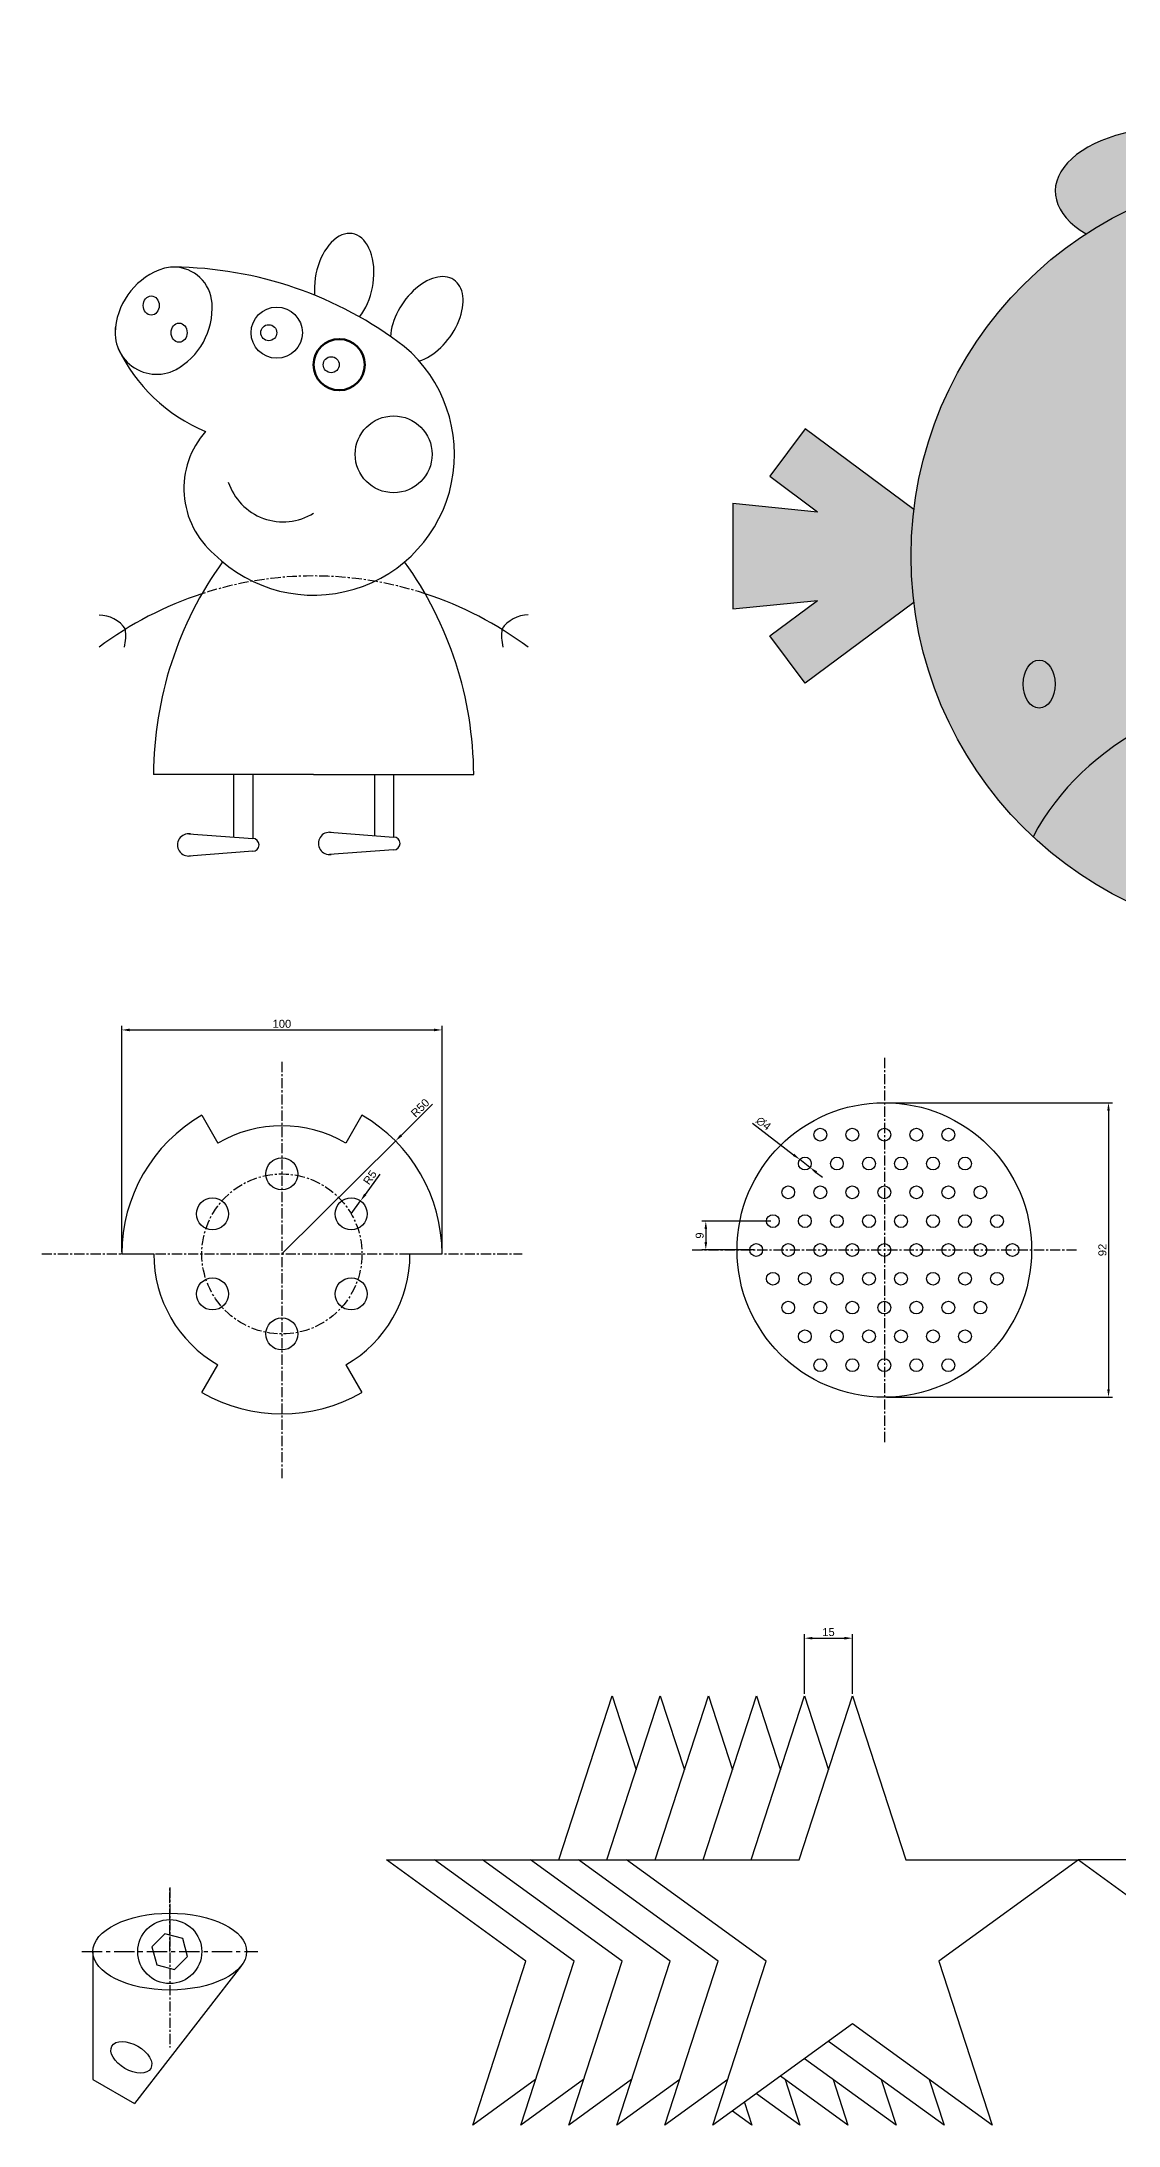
# Model space of a CAD drawing. Header units: millimetres. Extents: x 7 to 1809, y 7 to 1650.
# Drawn here: x 1045 to 1381, y 18 to 669 of the extents above; entities that cross this region are included whole.
import ezdxf

# ---------------------------------------------------------------- set-up
doc = ezdxf.new("R2010")
doc.units = ezdxf.units.MM
doc.header["$LTSCALE"] = 0.2
doc.linetypes.add('CENTER', pattern=[50.8, 31.75, -6.35, 6.35, -6.35])
doc.layers.add('中心线', color=1, linetype='CENTER')
doc.layers.add('尺寸线', color=5, linetype='Continuous')
doc.layers.add('可见的轮廓线', color=3, linetype='Continuous', lineweight=30)
doc.styles.get("Standard").update_dxf_attribs({"font": 'arial.ttf'})
doc.dimstyles.new('ISO-25', dxfattribs={"dimtxt": 2.5, "dimasz": 2.5, "dimexe": 1.25, "dimexo": 0.625, "dimtad": 1, "dimtxsty": 'Standard', "dimcen": 2.5, "dimadec": 0, "dimazin": 0, "dimtfac": 1, "dimtmove": 0, "dimatfit": 3, "dimfxl": 1, "dimarcsym": 0})

# ---------------------------------------------------------------- blocks, each defined once
blk = doc.blocks.new('*D1')
at = {"layer": 'Defpoints', "color": 0, "ltscale": 0.5, "transparency": 16777216}
for p in [(1272.83, 300.28), (1251.89, 291.28), (1267.63, 291.28)]:
    blk.add_point(p, dxfattribs=at)
at = {"layer": '尺寸线', "color": 0, "lineweight": -2, "ltscale": 0.5, "transparency": 16777216}
for p, q in [((1272.2, 300.28), (1250.64, 300.28)), ((1251.89, 297.78), (1251.89, 293.78)), ((1267.01, 291.28), (1250.64, 291.28))]:
    blk.add_line(p, q, dxfattribs=at)
at = {"layer": '尺寸线', "color": 0, "ltscale": 0.5, "transparency": 16777216}
for points in [[(1251.48, 297.78), (1252.31, 297.78), (1251.89, 300.28)], [(1251.48, 293.78), (1252.31, 293.78), (1251.89, 291.28)]]:
    blk.add_solid(points, dxfattribs=at)
at = {"layer": '尺寸线', "color": 0, "ltscale": 0.5, "transparency": 16777216, "insert": (1249.99, 295.78), "char_height": 2.5, "attachment_point": 5, "rotation": 90}
blk.add_mtext('9', dxfattribs=at)
blk = doc.blocks.new('*D10')
at = {"layer": 'Defpoints', "color": 0, "ltscale": 0.5, "transparency": 16777216}
for p in [(1307.63, 337.28), (1307.63, 245.28), (1377.63, 245.28)]:
    blk.add_point(p, dxfattribs=at)
at = {"layer": '尺寸线', "color": 0, "lineweight": -2, "ltscale": 0.5, "transparency": 16777216}
for p, q in [((1308.26, 337.28), (1378.88, 337.28)), ((1377.63, 334.78), (1377.63, 247.78)), ((1308.26, 245.28), (1378.88, 245.28))]:
    blk.add_line(p, q, dxfattribs=at)
at = {"layer": '尺寸线', "color": 0, "ltscale": 0.5, "transparency": 16777216}
for points in [[(1377.22, 334.78), (1378.05, 334.78), (1377.63, 337.28)], [(1377.22, 247.78), (1378.05, 247.78), (1377.63, 245.28)]]:
    blk.add_solid(points, dxfattribs=at)
at = {"layer": '尺寸线', "color": 0, "ltscale": 0.5, "transparency": 16777216, "insert": (1375.73, 291.28), "char_height": 2.5, "attachment_point": 5, "rotation": 90}
blk.add_mtext('92', dxfattribs=at)
blk = doc.blocks.new('*D11')
at = {"layer": 'Defpoints', "color": 0, "ltscale": 0.5, "transparency": 16777216}
for p in [(1281.25, 319.5), (1284.41, 317.05)]:
    blk.add_point(p, dxfattribs=at)
at = {"layer": '尺寸线', "color": 0, "lineweight": -2, "ltscale": 0.5, "transparency": 16777216}
for p, q in [((1266.49, 330.92), (1279.27, 321.03)), ((1284.41, 317.05), (1281.25, 319.5)), ((1286.39, 315.52), (1288.37, 313.99))]:
    blk.add_line(p, q, dxfattribs=at)
at = {"layer": '尺寸线', "color": 0, "ltscale": 0.5, "transparency": 16777216}
for points in [[(1279.52, 321.36), (1279.02, 320.7), (1281.25, 319.5)], [(1286.64, 315.85), (1286.13, 315.19), (1284.41, 317.05)]]:
    blk.add_solid(points, dxfattribs=at)
at = {"layer": '尺寸线', "color": 0, "ltscale": 0.5, "transparency": 16777216, "insert": (1269.91, 330.77), "char_height": 2.5, "attachment_point": 5, "rotation": 322.2729}
blk.add_mtext('∅4', dxfattribs=at)
blk = doc.blocks.new('*D12')
at = {"layer": 'Defpoints', "color": 0, "ltscale": 0.5, "transparency": 16777216}
for p in [(1297.69, 170), (1282.69, 152), (1297.69, 152)]:
    blk.add_point(p, dxfattribs=at)
at = {"layer": '尺寸线', "color": 0, "lineweight": -2, "ltscale": 0.5, "transparency": 16777216}
for p, q in [((1282.69, 152.62), (1282.69, 171.25)), ((1285.19, 170), (1295.19, 170)), ((1297.69, 152.62), (1297.69, 171.25))]:
    blk.add_line(p, q, dxfattribs=at)
at = {"layer": '尺寸线', "color": 0, "ltscale": 0.5, "transparency": 16777216}
for points in [[(1285.19, 170.42), (1285.19, 169.58), (1282.69, 170)], [(1295.19, 170.42), (1295.19, 169.58), (1297.69, 170)]]:
    blk.add_solid(points, dxfattribs=at)
at = {"layer": '尺寸线', "color": 0, "ltscale": 0.5, "transparency": 16777216, "insert": (1290.19, 171.9), "char_height": 2.5, "attachment_point": 5}
blk.add_mtext('15', dxfattribs=at)
blk = doc.blocks.new('*D13')
at = {"layer": 'Defpoints', "color": 0, "ltscale": 0.5, "transparency": 16777216}
for p in [(1144.1, 306.59), (1141.18, 302.53)]:
    blk.add_point(p, dxfattribs=at)
at = {"layer": '尺寸线', "color": 0, "lineweight": -2, "ltscale": 0.5, "transparency": 16777216}
for p, q in [((1150.11, 314.95), (1145.56, 308.62)), ((1141.18, 302.53), (1144.1, 306.59))]:
    blk.add_line(p, q, dxfattribs=at)
at = {"layer": '尺寸线', "color": 0, "ltscale": 0.5, "transparency": 16777216}
blk.add_solid([(1145.22, 308.86), (1145.9, 308.38), (1144.1, 306.59)], dxfattribs=at)
at = {"layer": '尺寸线', "color": 0, "ltscale": 0.5, "transparency": 16777216, "insert": (1147.03, 313.91), "char_height": 2.5, "attachment_point": 5, "rotation": 54.26083}
blk.add_mtext('R5', dxfattribs=at)
blk = doc.blocks.new('*D14')
at = {"layer": 'Defpoints', "color": 0, "ltscale": 0.5, "transparency": 16777216}
for p in [(1154.98, 325.29), (1119.53, 290.03)]:
    blk.add_point(p, dxfattribs=at)
at = {"layer": '尺寸线', "color": 0, "lineweight": -2, "ltscale": 0.5, "transparency": 16777216}
for p, q in [((1166.59, 336.84), (1156.75, 327.05)), ((1119.53, 290.03), (1154.98, 325.29))]:
    blk.add_line(p, q, dxfattribs=at)
at = {"layer": '尺寸线', "color": 0, "ltscale": 0.5, "transparency": 16777216}
blk.add_solid([(1156.46, 327.35), (1157.05, 326.76), (1154.98, 325.29)], dxfattribs=at)
at = {"layer": '尺寸线', "color": 0, "ltscale": 0.5, "transparency": 16777216, "insert": (1162.69, 335.64), "char_height": 2.5, "attachment_point": 5, "rotation": 44.84193}
blk.add_mtext('R50', dxfattribs=at)
blk = doc.blocks.new('*D15')
at = {"layer": 'Defpoints', "color": 0, "ltscale": 0.5, "transparency": 16777216}
for p in [(1169.53, 360), (1069.53, 290.03), (1169.53, 290.03)]:
    blk.add_point(p, dxfattribs=at)
at = {"layer": '尺寸线', "color": 0, "lineweight": -2, "ltscale": 0.5, "transparency": 16777216}
for p, q in [((1069.53, 290.66), (1069.53, 361.25)), ((1072.03, 360), (1167.03, 360)), ((1169.53, 290.66), (1169.53, 361.25))]:
    blk.add_line(p, q, dxfattribs=at)
at = {"layer": '尺寸线', "color": 0, "ltscale": 0.5, "transparency": 16777216}
for points in [[(1072.03, 360.42), (1072.03, 359.58), (1069.53, 360)], [(1167.03, 360.42), (1167.03, 359.58), (1169.53, 360)]]:
    blk.add_solid(points, dxfattribs=at)
at = {"layer": '尺寸线', "color": 0, "ltscale": 0.5, "transparency": 16777216, "insert": (1119.53, 361.9), "char_height": 2.5, "attachment_point": 5}
blk.add_mtext('100', dxfattribs=at)

msp = doc.modelspace()

# ---------------------------------------------------------------- hatches: boundary and pattern name
at = {"layer": '可见的轮廓线', "ltscale": 0.5, "true_color": 0x000000}
h = msp.add_hatch(color=18, dxfattribs=at)
h.dxf.hatch_style = 1
edge = h.paths.add_edge_path()
edge.add_ellipse((1435.996, 628.034), major_axis=(-34.126, 37.9), ratio=0.4313725, start_angle=243.438352, end_angle=408.725307)
edge.add_ellipse((1398.496, 622.024), major_axis=(-37.5, 0), ratio=0.5333333, start_angle=265.869583, end_angle=401.952852)
edge.add_arc((1435.996, 508.034), 120, 75.580059, 123.018155, ccw=False)
h.paths.add_polyline_path([(1286.807, 521.871), (1260.375, 524.534), (1260.375, 491.534), (1286.807, 494.196), (1271.875, 483.111), (1282.875, 468.293), (1316.875, 493.534, -0.0302916), (1315.996, 508.034, -0.0302916), (1316.875, 522.534), (1282.875, 547.774), (1271.875, 532.956)])
h.paths.add_polyline_path([(1484.149, 515.034), (1550.149, 527.034), (1550.149, 545.034), (1484.149, 528.034), (1418.149, 545.034), (1418.149, 527.034)])
h.paths.add_polyline_path([(1474.809, 508.034, 1), (1460.809, 508.034, 1)])
h.paths.add_polyline_path([(1511.183, 508.034, 1), (1497.183, 508.034, 1)])
at = {"layer": '可见的轮廓线', "ltscale": 0.5}
h = msp.add_hatch(color=1, dxfattribs=at)
h.dxf.hatch_style = 1
edge = h.paths.add_edge_path()
edge.add_line((1418.149, 545.034), (1484.149, 528.034))
edge.add_line((1484.149, 528.034), (1550.149, 545.034))
edge.add_arc((1435.996, 508.034), 120, 17.958818, 180)
edge.add_arc((1435.996, 508.034), 120, 180, 226.950161)
edge.add_ellipse((1435.996, 388.034), major_axis=(90, 0), ratio=0.8666667, start_angle=85.559315, end_angle=155.530103, ccw=False)
edge.add_line((1442.964, 465.799), (1463.593, 483.169))
edge.add_arc((1460.996, 508.034), 25, 232.886759, 275.963613, ccw=False)
edge.add_ellipse((1435.996, 493.034), major_axis=(0, -15), ratio=0.7, start_angle=180, end_angle=430.787408, ccw=False)
edge.add_arc((1460.996, 508.034), 25, 143.517501, 180, ccw=False)
edge.add_line((1440.895, 522.898), (1418.149, 527.034))
edge.add_line((1418.149, 527.034), (1418.149, 545.034))
edge = h.paths.add_edge_path(flags=16)
edge.add_ellipse((1390.996, 483.034), major_axis=(0, 12), ratio=0.7083333, start_angle=0, end_angle=360)
edge = h.paths.add_edge_path(flags=16)
edge.add_ellipse((1355.996, 468.034), major_axis=(0, 7.5), ratio=0.6666667, start_angle=0, end_angle=360)
edge = h.paths.add_edge_path()
edge.add_arc((1435.996, 508.034), 120, 0, 17.958818)
edge.add_line((1550.149, 545.034), (1550.149, 527.034))
edge.add_line((1550.149, 527.034), (1530.647, 523.488))
edge.add_arc((1510.996, 508.034), 25, -96.050165, 38.18231, ccw=False)
edge.add_line((1508.361, 483.173), (1528.964, 465.799))
edge.add_line((1528.964, 465.799), (1520.964, 465.799))
edge.add_line((1520.964, 465.799), (1494.78, 447.097))
edge.add_ellipse((1435.996, 388.034), major_axis=(90, 0), ratio=0.8666667, start_angle=24.469897, end_angle=49.219614, ccw=False)
edge.add_arc((1435.996, 508.034), 120, 313.049839, 360)
at = {"layer": '可见的轮廓线', "ltscale": 0.5, "true_color": 0x5e67af}
h = msp.add_hatch(color=165, dxfattribs=at)
h.dxf.hatch_style = 1
edge = h.paths.add_edge_path()
edge.add_ellipse((1390.996, 483.034), major_axis=(0, 12), ratio=0.7083333, start_angle=0, end_angle=360)
edge = h.paths.add_edge_path()
edge.add_ellipse((1435.996, 493.034), major_axis=(0, -15), ratio=0.7, start_angle=180, end_angle=430.787408)
edge.add_arc((1460.996, 508.034), 25, 180, 232.886759, ccw=False)
edge = h.paths.add_edge_path()
edge.add_ellipse((1355.996, 468.034), major_axis=(0, 7.5), ratio=0.6666667, start_angle=0, end_angle=360)
at = {"layer": '可见的轮廓线', "ltscale": 0.5, "true_color": 0xedee99}
h = msp.add_hatch(color=61, dxfattribs=at)
h.dxf.hatch_style = 1
edge = h.paths.add_edge_path()
edge.add_ellipse((1435.996, 388.034), major_axis=(90, 0), ratio=0.8666667, start_angle=85.559315, end_angle=155.530103)
edge.add_arc((1435.996, 508.034), 120, 226.950161, 313.049839)
edge.add_ellipse((1435.996, 388.034), major_axis=(90, 0), ratio=0.8666667, start_angle=24.469897, end_angle=49.219614)
edge.add_line((1494.78, 447.097), (1485.964, 440.799))
edge.add_line((1485.964, 440.799), (1442.964, 465.799))

# ---------------------------------------------------------------- linework, layer by layer
at = {"layer": '中心线', "ltscale": 0.5}
for p, q in [((1119.526, 350.032), (1119.526, 220.032)), ((1307.633, 351.278), (1307.633, 231.278)), ((1044.526, 290.032), (1194.526, 290.032)), ((1247.633, 291.278), (1367.633, 291.278)), ((1084.512, 72.099), (1084.512, 92.099)), ((1084.512, 92.099), (1084.512, 42.099))]:
    msp.add_line(p, q, dxfattribs=at)
at = {"layer": '中心线'}
msp.add_line((1057.012, 72.099), (1112.012, 72.099), dxfattribs=at)
at = {"layer": '中心线', "ltscale": 0.5}
msp.add_circle((1119.526, 290.032), 25, dxfattribs=at)
msp.add_arc((1129.421, 389.805), 112, 71.87403, 108.12597, dxfattribs=at)
at = {"layer": '可见的轮廓线', "ltscale": 0.5}
for p, q in [((1282.875, 547.774), (1271.875, 532.956)), ((1316.875, 522.534), (1282.875, 547.774)), ((1271.875, 532.956), (1286.807, 521.871)), ((1260.375, 524.534), (1260.375, 491.534)), ((1260.375, 524.534), (1286.807, 521.871)), ((1260.375, 491.534), (1286.807, 494.196)), ((1271.875, 483.111), (1286.807, 494.196)), ((1316.875, 493.534), (1282.875, 468.293)), ((1282.875, 468.293), (1271.875, 483.111)), ((1129.421, 439.805), (1079.421, 439.805)), ((1104.421, 439.805), (1104.421, 420.255)), ((1110.421, 439.805), (1110.421, 419.805)), ((1129.421, 439.805), (1179.421, 439.805)), ((1148.421, 439.805), (1148.421, 420.705)), ((1154.421, 439.805), (1154.421, 420.255)), ((1090.421, 421.305), (1110.421, 419.805)), ((1134.421, 421.755), (1154.421, 420.255)), ((1110.421, 415.805), (1090.421, 414.305)), ((1154.421, 416.255), (1134.421, 414.755)), ((1094.526, 333.333), (1099.526, 324.673)), ((1144.526, 333.333), (1139.526, 324.673)), ((1069.526, 290.032), (1079.526, 290.032)), ((1159.526, 290.032), (1169.526, 290.032)), ((1094.526, 246.731), (1099.526, 255.391)), ((1139.526, 255.391), (1144.526, 246.731)), ((1206.036, 100.751), (1222.687, 151.997)), ((1221.036, 100.751), (1237.687, 151.997)), ((1222.687, 151.997), (1230.187, 128.914)), ((1236.036, 100.751), (1252.687, 151.997)), ((1237.687, 151.997), (1245.187, 128.914)), ((1251.036, 100.751), (1267.687, 151.997)), ((1252.687, 151.997), (1260.187, 128.914)), ((1266.036, 100.751), (1282.687, 151.997)), ((1267.687, 151.997), (1275.187, 128.914)), ((1281.036, 100.751), (1297.687, 151.997)), ((1282.687, 151.997), (1290.187, 128.914)), ((1297.687, 151.997), (1314.338, 100.751)), ((1152.153, 100.751), (1206.036, 100.751)), ((1195.746, 69.079), (1152.153, 100.751)), ((1167.153, 100.751), (1221.036, 100.751)), ((1210.746, 69.079), (1167.153, 100.751)), ((1182.153, 100.751), (1236.036, 100.751)), ((1225.746, 69.079), (1182.153, 100.751)), ((1197.153, 100.751), (1251.036, 100.751)), ((1240.746, 69.079), (1197.153, 100.751)), ((1212.153, 100.751), (1266.036, 100.751)), ((1255.746, 69.079), (1212.153, 100.751)), ((1227.153, 100.751), (1281.036, 100.751)), ((1270.746, 69.079), (1227.153, 100.751)), ((1239.338, 100.751), (1281.036, 100.751)), ((1254.338, 100.751), (1281.036, 100.751)), ((1269.338, 100.751), (1281.036, 100.751)), ((1314.338, 100.751), (1338.221, 100.751)), ((1314.338, 100.751), (1353.221, 100.751)), ((1314.338, 100.751), (1368.221, 100.751)), ((1314.338, 100.751), (1323.221, 100.751)), ((1368.221, 100.751), (1324.629, 69.079)), ((1422.105, 100.751), (1368.221, 100.751)), ((1368.221, 100.751), (1411.814, 69.079)), ((1060.512, 72.099), (1060.512, 32.099)), ((1106.897, 67.77), (1073.503, 24.599)), ((1179.095, 17.833), (1195.746, 69.079)), ((1194.095, 17.833), (1210.746, 69.079)), ((1209.095, 17.833), (1225.746, 69.079)), ((1224.095, 17.833), (1240.746, 69.079)), ((1239.095, 17.833), (1255.746, 69.079)), ((1254.095, 17.833), (1270.746, 69.079)), ((1324.629, 69.079), (1341.28, 17.833)), ((1297.687, 49.505), (1254.095, 17.833)), ((1341.28, 17.833), (1297.687, 49.505)), ((1326.28, 17.833), (1290.187, 44.055)), ((1296.28, 17.833), (1275.187, 33.157)), ((1311.28, 17.833), (1282.687, 38.606)), ((1060.512, 32.099), (1073.503, 24.599)), ((1198.73, 32.099), (1179.095, 17.833)), ((1213.73, 32.099), (1194.095, 17.833)), ((1228.73, 32.099), (1209.095, 17.833)), ((1243.73, 32.099), (1224.095, 17.833)), ((1258.73, 32.099), (1239.095, 17.833)), ((1281.28, 17.833), (1267.687, 27.708)), ((1276.645, 32.099), (1281.28, 17.833)), ((1291.645, 32.099), (1296.28, 17.833)), ((1306.645, 32.099), (1311.28, 17.833)), ((1321.645, 32.099), (1326.28, 17.833)), ((1266.28, 17.833), (1260.187, 22.259)), ((1263.953, 24.995), (1266.28, 17.833))]:
    msp.add_line(p, q, dxfattribs=at)
msp.add_lwpolyline([(1078.936, 73.593), (1080.43, 68.017), (1086.007, 66.522), (1090.089, 70.605), (1088.595, 76.182), (1083.018, 77.676)], close=True, dxfattribs=at)
for centre, radius in [((1435.996, 508.034), 120), ((1117.921, 577.805), 8), ((1115.421, 577.805), 2.5), ((1134.921, 567.805), 2.5), ((1154.421, 539.805), 12), ((1307.633, 291.278), 46), ((1287.633, 327.278), 2), ((1297.633, 327.278), 2), ((1307.633, 327.278), 2), ((1307.633, 327.278), 2), ((1317.633, 327.278), 2), ((1327.633, 327.278), 2), ((1119.526, 315.032), 5), ((1282.829, 318.278), 2), ((1292.829, 318.278), 2), ((1302.829, 318.278), 2), ((1312.829, 318.278), 2), ((1312.829, 318.278), 2), ((1322.829, 318.278), 2), ((1332.829, 318.278), 2), ((1097.875, 302.532), 5), ((1141.177, 302.532), 5), ((1277.633, 309.278), 2), ((1287.633, 309.278), 2), ((1297.633, 309.278), 2), ((1307.633, 309.278), 2), ((1307.633, 309.278), 2), ((1317.633, 309.278), 2), ((1327.633, 309.278), 2), ((1337.633, 309.278), 2), ((1272.829, 300.278), 2), ((1282.829, 300.278), 2), ((1292.829, 300.278), 2), ((1302.829, 300.278), 2), ((1312.829, 300.278), 2), ((1312.829, 300.278), 2), ((1322.829, 300.278), 2), ((1332.829, 300.278), 2), ((1342.829, 300.278), 2), ((1267.633, 291.278), 2), ((1267.633, 291.278), 2), ((1277.633, 291.278), 2), ((1277.633, 291.278), 2), ((1287.633, 291.278), 2), ((1287.633, 291.278), 2), ((1297.633, 291.278), 2), ((1297.633, 291.278), 2), ((1307.633, 291.278), 2), ((1307.633, 291.278), 2), ((1307.633, 291.278), 2), ((1307.633, 291.278), 2), ((1317.633, 291.278), 2), ((1317.633, 291.278), 2), ((1327.633, 291.278), 2), ((1327.633, 291.278), 2), ((1337.633, 291.278), 2), ((1337.633, 291.278), 2), ((1347.633, 291.278), 2), ((1347.633, 291.278), 2), ((1097.875, 277.532), 5), ((1141.177, 277.532), 5), ((1272.829, 282.278), 2), ((1282.829, 282.278), 2), ((1292.829, 282.278), 2), ((1302.829, 282.278), 2), ((1312.829, 282.278), 2), ((1312.829, 282.278), 2), ((1322.829, 282.278), 2), ((1332.829, 282.278), 2), ((1342.829, 282.278), 2), ((1277.633, 273.278), 2), ((1287.633, 273.278), 2), ((1297.633, 273.278), 2), ((1307.633, 273.278), 2), ((1307.633, 273.278), 2), ((1317.633, 273.278), 2), ((1327.633, 273.278), 2), ((1337.633, 273.278), 2), ((1119.526, 265.032), 5), ((1282.829, 264.278), 2), ((1292.829, 264.278), 2), ((1302.829, 264.278), 2), ((1312.829, 264.278), 2), ((1312.829, 264.278), 2), ((1322.829, 264.278), 2), ((1332.829, 264.278), 2), ((1287.633, 255.278), 2), ((1297.633, 255.278), 2), ((1307.633, 255.278), 2), ((1307.633, 255.278), 2), ((1317.633, 255.278), 2), ((1327.633, 255.278), 2), ((1084.512, 72.099), 10)]:
    msp.add_circle(centre, radius, dxfattribs=at)
at = {"layer": '可见的轮廓线', "lineweight": 211, "ltscale": 0.5}
msp.add_circle((1137.421, 567.805), 8, dxfattribs=at)
at = {"layer": '可见的轮廓线', "ltscale": 0.5}
for centre, radius, start, end in [((1089.413, 576.989), 22, 112.112269, 177.873719), ((1085.728, 586.285), 12, 88.884123, 112.517765), ((1085.728, 586.285), 12, 3.482235, 90), ((1084.676, 478.29), 120, 52.514485, 89.497855), ((1075.756, 585.523), 22, 298.126281, 3.887731), ((1080.428, 577.805), 13, 169.618209, 306.381791), ((1115.442, 595.074), 52, 204.946979, 247.657433), ((1129.421, 539.805), 44, 225.207166, 50), ((1115.934, 529.13), 27, 138.620165, 229.56111), ((1119.91, 536.715), 18, 198, 301.895033), ((1194.419, 439.181), 115, 144.337351, 179.689178), ((1064.422, 439.181), 115, 0.310822, 35.662649), ((1129.421, 389.805), 112, 108.12597, 126.742112), ((1129.421, 389.805), 112, 53.257888, 71.87403), ((1062.421, 479.555), 10, 34.183414, 90), ((1196.479, 479.62), 10, 90.055979, 145.872564), ((1050.777, 483.341), 20, 349.106835, 5.25588), ((1208.119, 483.418), 20, 174.800099, 190.949144), ((1090.421, 417.805), 3.5, 81.421693, 278.578307), ((1110.421, 417.805), 2, 270, 90), ((1134.421, 418.255), 3.5, 81.421693, 278.578307), ((1154.421, 418.255), 2, 270, 90), ((1119.526, 290.032), 50, 120, 180), ((1119.526, 290.032), 50, 0, 60), ((1119.526, 290.032), 40, 60, 120), ((1119.526, 290.032), 40, 180, 240), ((1119.526, 290.032), 40, 300, 0), ((1119.526, 290.032), 50, 240, 300)]:
    msp.add_arc(centre, radius, start, end, dxfattribs=at)
for centre, major_axis, ratio, start_param, end_param in [((1398.496, 622.024), (-37.5, 0), 0.5333333, 4.6402996, 7.0154007), ((1138.971, 593.969), (2.605, 14.772), 0.6038385, 3.9629858, 8.2655474), ((1164.774, 581.937), (8.532, 12.337), 0.6038385, 3.780957, 8.6586467), ((1435.996, 388.034), (90, 0), 0.8666667, 1.4932918, 2.7145124)]:
    msp.add_ellipse(centre, major_axis=major_axis, ratio=ratio, start_param=start_param, end_param=end_param, dxfattribs=at)
for centre, major_axis, ratio in [((1078.728, 586.285), (0, -3), 0.8333333), ((1087.428, 577.805), (0, -3), 0.8333333), ((1355.996, 468.034), (0, 7.5), 0.6666667), ((1084.512, 72.099), (24, 0), 0.5), ((1072.512, 39.099), (6.062, -3.5), 0.5714286)]:
    msp.add_ellipse(centre, major_axis=major_axis, ratio=ratio, dxfattribs=at)

# ---------------------------------------------------------------- dimensions: what is measured, and where the dimension line sits
at = {"layer": '尺寸线', "ltscale": 0.5}
for base, p1, p2, picture, middle in [((1169.526, 360), (1069.526, 290.032), (1169.526, 290.032), '*D15', (1119.526, 361.901)), ((1297.687, 170), (1282.687, 151.997), (1297.687, 151.997), '*D12', (1290.187, 171.901))]:
    dim = msp.add_linear_dim(base=base, p1=p1, p2=p2, dimstyle='ISO-25', dxfattribs=at)
    dim.commit()
    dim.dimension.update_dxf_attribs({"geometry": picture, "text_midpoint": middle})
dim = msp.add_radius_dim(center=(1119.526, 290.032), mpoint=(1154.979, 325.29), dimstyle='ISO-25', dxfattribs=at)
dim.commit()
dim.dimension.update_dxf_attribs({"geometry": '*D14', "text_midpoint": (1164.033, 334.294), "dimtype": 164})
dim = msp.add_diameter_dim_2p(p1=(1284.411, 317.054), p2=(1281.247, 319.502), dimstyle='ISO-25', dxfattribs=at)
dim.commit()
dim.dimension.update_dxf_attribs({"geometry": '*D11', "text_midpoint": (1268.7, 329.208), "dimtype": 163})
for base, p1, p2, picture, middle in [((1377.633, 245.278), (1307.633, 337.278), (1307.633, 245.278), '*D10', (1375.732, 291.278)), ((1251.892, 291.278), (1272.829, 300.278), (1267.633, 291.278), '*D1', (1249.991, 295.778))]:
    dim = msp.add_linear_dim(base=base, p1=p1, p2=p2, angle=90, dimstyle='ISO-25', dxfattribs=at)
    dim.commit()
    dim.dimension.update_dxf_attribs({"geometry": picture, "text_midpoint": middle})
dim = msp.add_radius_dim(center=(1141.177, 302.532), mpoint=(1144.097, 306.591), dimstyle='ISO-25', dxfattribs=at)
dim.commit()
dim.dimension.update_dxf_attribs({"geometry": '*D13', "text_midpoint": (1147.026, 313.908)})

doc.saveas('drawing.dxf')
